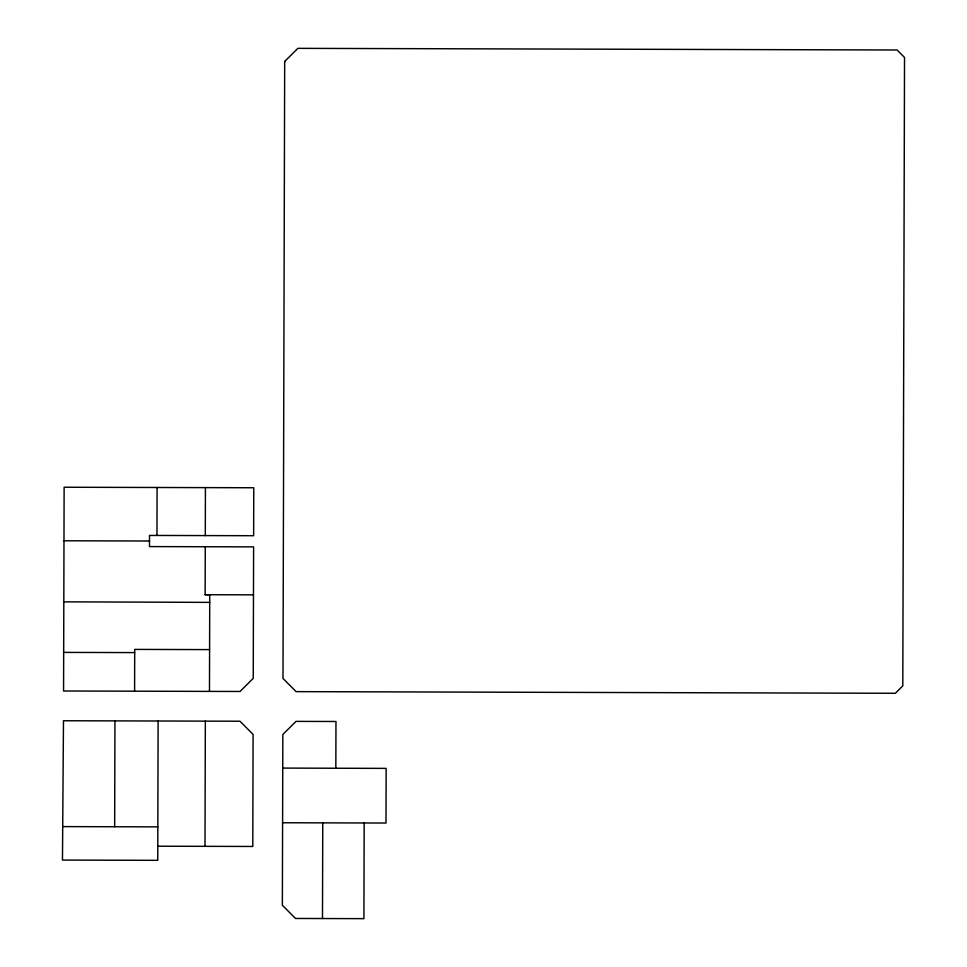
<?xml version="1.0" encoding="UTF-8"?>
<svg xmlns="http://www.w3.org/2000/svg" width="967" height="967" viewBox="0 0 967 967"><rect width="100%" height="100%" fill="white"/><g stroke="black" fill="none" stroke-linecap="round" stroke-linejoin="round"><path stroke-width="1.45" d="M63.677 652.399L64.124 487.235L253.765 487.755L253.632 535.718L149.522 535.428L149.486 546.585L253.608 546.875L253.245 678.363L240.046 691.478L63.568 690.994L63.677 652.399L134.703 652.592M158.117 721.007L157.742 860.328L62.468 860.074L63.484 720.741L239.961 721.225L253.088 734.437L252.786 846.463L157.778 846.21M114.662 826.749L114.952 720.886M134.594 691.187L134.703 649.401L209.597 649.606M156.956 535.452L157.089 487.477M253.475 594.838L205.137 594.705L205.27 546.742M205.294 535.585L205.427 487.622M205.004 846.33L205.342 721.128M209.476 691.393L209.742 594.717L205.137 594.705M364.172 822.977L363.918 918.65L295.491 918.457L282.364 905.269L282.835 734.473L296.035 721.382L335.972 721.491L335.839 768.233M322.495 918.529L322.748 822.857M63.979 540.771L149.51 541.012M63.81 601.837L209.73 602.381M282.739 768.088L386.147 768.378L386.002 823.038L282.594 822.748M63.193 826.604L157.826 826.87M284.685 61.441L282.993 678.435L296.12 691.635L895.345 693.291L902.803 685.869L904.532 57.452L897.11 49.994L297.884 48.35L284.685 61.441"/></g></svg>
